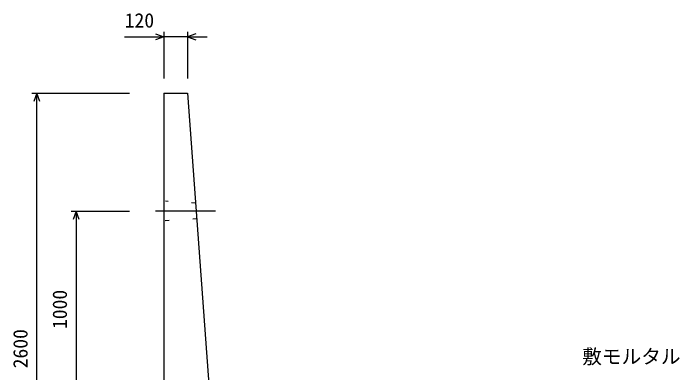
# Model space of a CAD drawing. Units: millimetres, scale not verified. Extents: x -67200 to 67200, y -23760 to 23760.
# Drawn here: x 10387 to 13773, y -2613 to -784 of the extents above; entities that cross this region are included whole.
import ezdxf
from ezdxf.enums import TextEntityAlignment as Align

# ---------------------------------------------------------------- set-up
doc = ezdxf.new("R2010")
doc.units = ezdxf.units.MM
doc.header["$LTSCALE"] = 80
doc.linetypes.add('CHAIN1', pattern=[8, 5, -1, 1, -1])
doc.linetypes.add('DOTTED', pattern=[1.75, 0.25, -1.5])
for name, color, linetype, lineweight in [('0-0_CENTER', 7, 'CHAIN1', 25), ('0-1_DIM', 7, 'Continuous', 25), ('0-6_OUTLINE', 1, 'Continuous', 25), ('0-7_OUTLINE2', 4, 'DOTTED', 25)]:
    doc.layers.add(name, color=color, linetype=linetype, lineweight=lineweight)
doc.styles.add('ＭＳ ゴシック', font='')
doc.styles.get('ＭＳ ゴシック').set_extended_font_data('MS Gothic')

msp = doc.modelspace()

# ---------------------------------------------------------------- linework, layer by layer
at = {"layer": '0-0_CENTER'}
msp.add_line((11414.97, -1790.62), (11109.29, -1790.62), dxfattribs=at)
at = {"layer": '0-1_DIM'}
for p, q in [((11151.39, -878.72), (11151.39, -1115.62)), ((11271.39, -878.72), (11271.39, -1115.62)), ((10951.84, -903.72), (11151.39, -903.72)), ((11271.39, -903.72), (11151.39, -903.72)), ((11271.39, -903.72), (11371.39, -903.72)), ((10481.39, -1190.62), (10976.39, -1190.62)), ((10506.39, -3790.62), (10506.39, -1190.62)), ((10681.39, -1790.62), (10976.39, -1790.62)), ((10706.39, -1790.62), (10706.39, -2790.62))]:
    msp.add_line(p, q, dxfattribs=at)
for points in [[(11109.1, -888.33), (11151.39, -903.72), (11109.1, -919.12)], [(11313.67, -888.33), (11271.39, -903.72), (11313.67, -919.12)], [(10521.78, -1232.9), (10506.39, -1190.62), (10491, -1232.9)], [(10721.78, -1832.9), (10706.39, -1790.62), (10691, -1832.9)]]:
    msp.add_lwpolyline(points, dxfattribs=at)
at = {"layer": '0-6_OUTLINE'}
for p, q in [((11151.39, -1190.62), (11151.39, -3810.62)), ((11151.39, -1190.62), (11271.39, -1190.62)), ((11271.39, -1190.62), (11421.39, -3220.62))]:
    msp.add_line(p, q, dxfattribs=at)
at = {"layer": '0-7_OUTLINE2'}
for p, q in [((11312.77, -1750.62), (11160.39, -1740.62)), ((11318.68, -1830.62), (11151.39, -1840.62))]:
    msp.add_line(p, q, dxfattribs=at)

# ---------------------------------------------------------------- texts
at = {"layer": '0-1_DIM', "style": 'ＭＳ ゴシック'}
for s, p in [('120', (10952.75, -878.72)), ('敷モルタル', (13277.65, -2589.27))]:
    msp.add_text(s, height=73.31, dxfattribs=at).set_placement(p, align=Align.BOTTOM_LEFT)
for s, p in [('1000', (10681.39, -2390.62)), ('2600', (10481.39, -2590.62))]:
    msp.add_text(s, height=73.31, rotation=90, dxfattribs=at).set_placement(p, align=Align.BOTTOM_LEFT)

doc.saveas('drawing.dxf')
